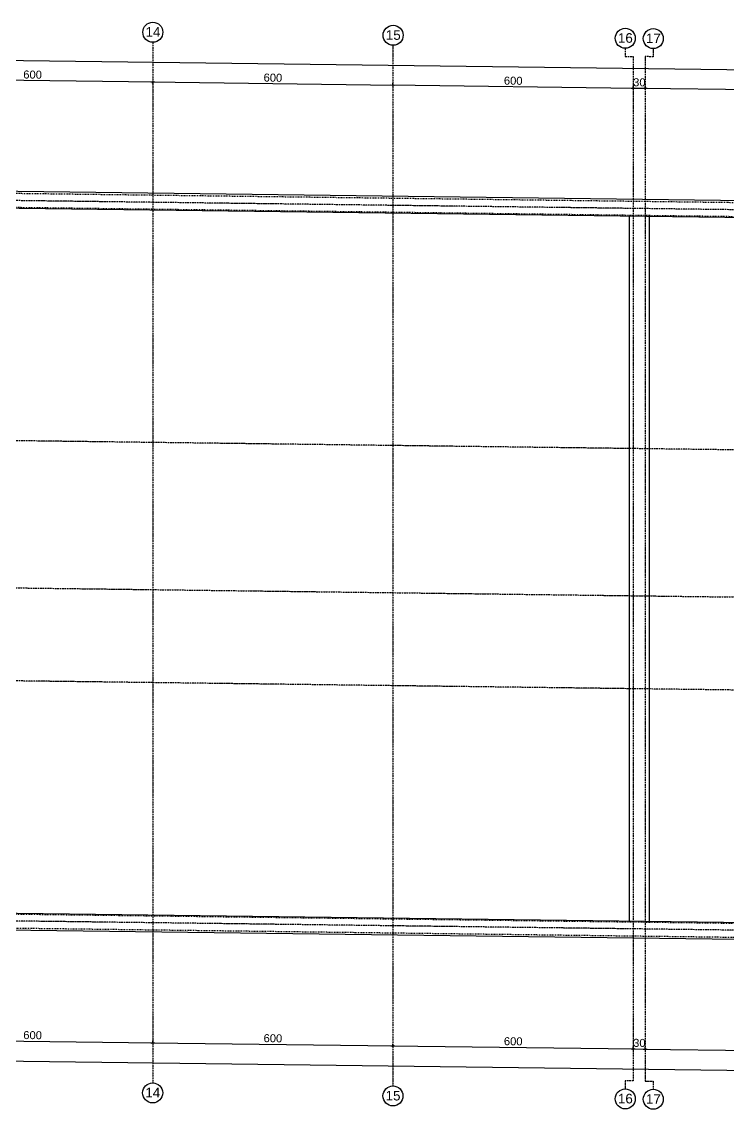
# Model space of a CAD drawing. Header units: inches. Extents: x -72385 to 39588, y -6525 to 66685.
# Drawn here: x -45082 to -43318, y -6252 to -3535 of the extents above; entities that cross this region are included whole.
import ezdxf

# ---------------------------------------------------------------- set-up
doc = ezdxf.new("R2010")
doc.units = ezdxf.units.IN
doc.header["$MEASUREMENT"] = 0
doc.linetypes.add('DashDot', pattern=[0.6, 0.4, -0.1, 0, -0.1])
doc.linetypes.add('Hidden', pattern=[0.4, 0.2, -0.2])
for name, color, linetype, lineweight in [('Изгледни линии', 253, 'Continuous', 25), ('Линия на разрез', 252, 'DashDot', 25), ('Надписи коти външни', 252, 'Continuous', 25), ('Надписи Оси', 252, 'Continuous', 25), ('Оси', 252, 'DashDot', 25), ('Пунктир', 253, 'Hidden', 25)]:
    doc.layers.add(name, color=color, linetype=linetype, lineweight=lineweight)
doc.styles.add('Arial Regular', font='arial.ttf')
doc.styles.get("Standard").update_dxf_attribs({"font": 'arial.ttf'})
doc.dimstyles.new('Annotative', dxfattribs={"dimscale": 0, "dimtxt": 20, "dimasz": 5, "dimexe": 5, "dimexo": 5, "dimgap": 5, "dimtad": 1, "dimdec": 0, "dimzin": 0, "dimdsep": 46, "dimtxsty": 'Standard', "dimblk": 'ARCHTICK', "dimcen": 5, "dimdle": 5, "dimadec": 0, "dimazin": 0, "dimtfac": 1, "dimtdec": 0, "dimtofl": 0, "dimtmove": 0, "dimatfit": 3, "dimldrblk": 'ARCHTICK', "dimfxl": 5, "dimfxlon": 1, "dimtolj": 1, "dimtzin": 0, "dimarcsym": 1})

# ---------------------------------------------------------------- blocks, each defined once
blk = doc.blocks.new('_ArchTick')
at = {"color": 0, "linetype": 'ByBlock', "const_width": 0.15}
blk.add_lwpolyline([(-0.5, -0.5), (0.5, 0.5)], dxfattribs=at)
blk = doc.blocks.new('*D6490')
at = {"layer": 'Defpoints', "color": 0, "ltscale": 50, "transparency": 16777216}
for p in [(-45354.8, -6078.8), (-44754.8, -6086.5), (-44754.8, -6086.5)]:
    blk.add_point(p, dxfattribs=at)
at = {"layer": 'Надписи коти външни', "color": 0, "lineweight": -2, "ltscale": 50, "transparency": 16777216}
for p, q in [((-45359.8, -6078.8), (-44749.8, -6086.5)), ((-45354.8, -6078.8), (-45354.8, -6073.8)), ((-44754.8, -6086.5), (-44754.8, -6081.5))]:
    blk.add_line(p, q, dxfattribs=at)
at = {"layer": 'Надписи коти външни', "color": 0, "lineweight": -2, "ltscale": 50, "transparency": 16777216, "xscale": 5, "yscale": 5, "zscale": 5}
for p, rotation in [((-45354.8, -6078.8), 179.2706286525473), ((-44754.8, -6086.5), 359.2706286525473)]:
    blk.add_blockref('_ArchTick', p, dxfattribs=dict(at, rotation=rotation))
at = {"layer": 'Надписи коти външни', "color": 0, "ltscale": 50, "transparency": 16777216, "insert": (-45054.6, -6067.4), "char_height": 20, "attachment_point": 5, "rotation": 359.2706}
blk.add_mtext('\\A1;600', dxfattribs=at)
blk = doc.blocks.new('*D6491')
at = {"layer": 'Defpoints', "color": 0, "ltscale": 50, "transparency": 16777216}
for p in [(-44754.8, -6086.5), (-44154.8, -6094.1), (-44154.8, -6094.1)]:
    blk.add_point(p, dxfattribs=at)
at = {"layer": 'Надписи коти външни', "color": 0, "lineweight": -2, "ltscale": 50, "transparency": 16777216}
for p, q in [((-44759.8, -6086.4), (-44149.8, -6094.2)), ((-44754.8, -6086.5), (-44754.8, -6081.5)), ((-44154.8, -6094.1), (-44154.8, -6089.1))]:
    blk.add_line(p, q, dxfattribs=at)
at = {"layer": 'Надписи коти външни', "color": 0, "lineweight": -2, "ltscale": 50, "transparency": 16777216, "xscale": 5, "yscale": 5, "zscale": 5}
for p, rotation in [((-44754.8, -6086.5), 179.2706286525471), ((-44154.8, -6094.1), 359.2706286525471)]:
    blk.add_blockref('_ArchTick', p, dxfattribs=dict(at, rotation=rotation))
at = {"layer": 'Надписи коти външни', "color": 0, "ltscale": 50, "transparency": 16777216, "insert": (-44454.6, -6075.1), "char_height": 20, "attachment_point": 5, "rotation": 359.2706}
blk.add_mtext('\\A1;600', dxfattribs=at)
blk = doc.blocks.new('*D6492')
at = {"layer": 'Defpoints', "color": 0, "ltscale": 50, "transparency": 16777216}
for p in [(-44154.8, -6094.1), (-43554.8, -6101.7), (-43554.8, -6101.7)]:
    blk.add_point(p, dxfattribs=at)
at = {"layer": 'Надписи коти външни', "color": 0, "lineweight": -2, "ltscale": 50, "transparency": 16777216}
for p, q in [((-44159.8, -6094), (-43549.8, -6101.8)), ((-44154.8, -6094.1), (-44154.9, -6099.1)), ((-43554.8, -6101.7), (-43554.9, -6106.7))]:
    blk.add_line(p, q, dxfattribs=at)
at = {"layer": 'Надписи коти външни', "color": 0, "lineweight": -2, "ltscale": 50, "transparency": 16777216, "xscale": 5, "yscale": 5, "zscale": 5}
for p, rotation in [((-44154.8, -6094.1), 179.270628652548), ((-43554.8, -6101.7), 359.2706286525479)]:
    blk.add_blockref('_ArchTick', p, dxfattribs=dict(at, rotation=rotation))
at = {"layer": 'Надписи коти външни', "color": 0, "ltscale": 50, "transparency": 16777216, "insert": (-43854.6, -6082.7), "char_height": 20, "attachment_point": 5, "rotation": 359.2706}
blk.add_mtext('\\A1;600', dxfattribs=at)
blk = doc.blocks.new('*D6493')
at = {"layer": 'Defpoints', "color": 0, "ltscale": 50, "transparency": 16777216}
for p in [(-43554.8, -6101.7), (-43524.8, -6102.1), (-43524.8, -6102.1)]:
    blk.add_point(p, dxfattribs=at)
at = {"layer": 'Надписи коти външни', "color": 0, "lineweight": -2, "ltscale": 50, "transparency": 16777216}
for p, q in [((-43559.8, -6101.7), (-43519.8, -6102.2)), ((-43554.8, -6101.7), (-43554.8, -6096.7)), ((-43524.8, -6102.1), (-43524.8, -6097.1))]:
    blk.add_line(p, q, dxfattribs=at)
at = {"layer": 'Надписи коти външни', "color": 0, "lineweight": -2, "ltscale": 50, "transparency": 16777216, "xscale": 5, "yscale": 5, "zscale": 5}
for p, rotation in [((-43554.8, -6101.7), 179.2706286537479), ((-43524.8, -6102.1), 359.2706286537478)]:
    blk.add_blockref('_ArchTick', p, dxfattribs=dict(at, rotation=rotation))
at = {"layer": 'Надписи коти външни', "color": 0, "ltscale": 50, "transparency": 16777216, "insert": (-43539.6, -6086.7), "char_height": 20, "attachment_point": 5, "rotation": 359.2706}
blk.add_mtext('\\A1;30', dxfattribs=at)
blk = doc.blocks.new('*D6494')
at = {"layer": 'Defpoints', "color": 0, "ltscale": 50, "transparency": 16777216}
for p in [(-43524.8, -6102.1), (-42924.6, -6109.8), (-42924.6, -6109.8)]:
    blk.add_point(p, dxfattribs=at)
at = {"layer": 'Надписи коти външни', "color": 0, "lineweight": -2, "ltscale": 50, "transparency": 16777216}
for p, q in [((-43529.8, -6102.1), (-42919.6, -6109.8)), ((-43524.8, -6102.1), (-43524.8, -6097.1)), ((-42924.6, -6109.8), (-42924.6, -6104.8))]:
    blk.add_line(p, q, dxfattribs=at)
at = {"layer": 'Надписи коти външни', "color": 0, "lineweight": -2, "ltscale": 50, "transparency": 16777216, "xscale": 5, "yscale": 5, "zscale": 5}
for p, rotation in [((-43524.8, -6102.1), 179.2708993674434), ((-42924.6, -6109.8), 359.2708993674435)]:
    blk.add_blockref('_ArchTick', p, dxfattribs=dict(at, rotation=rotation))
at = {"layer": 'Надписи коти външни', "color": 0, "ltscale": 50, "transparency": 16777216, "insert": (-43224.5, -6090.7), "char_height": 20, "attachment_point": 5, "rotation": 359.2709}
blk.add_mtext('\\A1;600', dxfattribs=at)
blk = doc.blocks.new('*D6505')
at = {"layer": 'Defpoints', "color": 0, "ltscale": 50, "transparency": 16777216}
for p in [(-52317.3, -5707.7), (-40222.3, -5861.6), (-40226.6, -6194.1)]:
    blk.add_point(p, dxfattribs=at)
at = {"layer": 'Надписи коти външни', "color": 0, "lineweight": -2, "ltscale": 50, "transparency": 16777216}
for p, q in [((-52326.6, -6040.1), (-40221.6, -6194.2)), ((-52321.5, -6035.1), (-52321.6, -6045.1)), ((-40226.5, -6189.1), (-40226.6, -6199.1))]:
    blk.add_line(p, q, dxfattribs=at)
at = {"layer": 'Надписи коти външни', "color": 0, "lineweight": -2, "ltscale": 50, "transparency": 16777216, "xscale": 5, "yscale": 5, "zscale": 5}
for p, rotation in [((-52321.6, -6040.1), 179.2706286525472), ((-40226.6, -6194.1), 359.2706286525473)]:
    blk.add_blockref('_ArchTick', p, dxfattribs=dict(at, rotation=rotation))
at = {"layer": 'Надписи коти външни', "color": 0, "ltscale": 50, "transparency": 16777216, "insert": (-46273.9, -6101.9), "char_height": 20, "attachment_point": 5, "rotation": 359.2706}
blk.add_mtext('\\A1;12095', dxfattribs=at)
blk = doc.blocks.new('*D6524')
at = {"layer": 'Defpoints', "color": 0, "ltscale": 50, "transparency": 16777216}
for p in [(-43524.8, -3701.9), (-43524.8, -3701.9), (-42924.8, -3709.6)]:
    blk.add_point(p, dxfattribs=at)
at = {"layer": 'Надписи коти външни', "color": 0, "lineweight": -2, "ltscale": 50, "transparency": 16777216}
for p, q in [((-42919.8, -3709.6), (-43529.8, -3701.9)), ((-43524.8, -3701.9), (-43524.8, -3696.9)), ((-42924.8, -3709.6), (-42924.9, -3714.6))]:
    blk.add_line(p, q, dxfattribs=at)
at = {"layer": 'Надписи коти външни', "color": 0, "lineweight": -2, "ltscale": 50, "transparency": 16777216, "xscale": 5, "yscale": 5, "zscale": 5}
for p, rotation in [((-43524.8, -3701.9), 179.2706286525473), ((-42924.8, -3709.6), 359.2706286525473)]:
    blk.add_blockref('_ArchTick', p, dxfattribs=dict(at, rotation=rotation))
at = {"layer": 'Надписи коти външни', "color": 0, "ltscale": 50, "transparency": 16777216, "insert": (-43224.6, -3690.5), "char_height": 20, "attachment_point": 5, "rotation": 359.2706}
blk.add_mtext('\\A1;600', dxfattribs=at)
blk = doc.blocks.new('*D6525')
at = {"layer": 'Defpoints', "color": 0, "ltscale": 50, "transparency": 16777216}
for p in [(-43554.8, -3701.5), (-43554.8, -3701.5), (-43524.8, -3701.9)]:
    blk.add_point(p, dxfattribs=at)
at = {"layer": 'Надписи коти външни', "color": 0, "lineweight": -2, "ltscale": 50, "transparency": 16777216}
for p, q in [((-43519.8, -3702), (-43559.8, -3701.5)), ((-43554.8, -3701.5), (-43554.8, -3696.5)), ((-43524.8, -3701.9), (-43524.8, -3696.9))]:
    blk.add_line(p, q, dxfattribs=at)
at = {"layer": 'Надписи коти външни', "color": 0, "lineweight": -2, "ltscale": 50, "transparency": 16777216, "xscale": 5, "yscale": 5, "zscale": 5}
for p, rotation in [((-43554.8, -3701.5), 179.2706286525116), ((-43524.8, -3701.9), 359.2706286525116)]:
    blk.add_blockref('_ArchTick', p, dxfattribs=dict(at, rotation=rotation))
at = {"layer": 'Надписи коти външни', "color": 0, "ltscale": 50, "transparency": 16777216, "insert": (-43539.6, -3686.5), "char_height": 20, "attachment_point": 5, "rotation": 359.2706}
blk.add_mtext('\\A1;30', dxfattribs=at)
blk = doc.blocks.new('*D6526')
at = {"layer": 'Defpoints', "color": 0, "ltscale": 50, "transparency": 16777216}
for p in [(-44154.8, -3693.9), (-44154.8, -3693.9), (-43554.8, -3701.5)]:
    blk.add_point(p, dxfattribs=at)
at = {"layer": 'Надписи коти външни', "color": 0, "lineweight": -2, "ltscale": 50, "transparency": 16777216}
for p, q in [((-43549.8, -3701.6), (-44159.8, -3693.8)), ((-44154.8, -3693.9), (-44154.8, -3688.9)), ((-43554.8, -3701.5), (-43554.8, -3696.5))]:
    blk.add_line(p, q, dxfattribs=at)
at = {"layer": 'Надписи коти външни', "color": 0, "lineweight": -2, "ltscale": 50, "transparency": 16777216, "xscale": 5, "yscale": 5, "zscale": 5}
for p, rotation in [((-44154.8, -3693.9), 179.2706286526029), ((-43554.8, -3701.5), 359.2706286526028)]:
    blk.add_blockref('_ArchTick', p, dxfattribs=dict(at, rotation=rotation))
at = {"layer": 'Надписи коти външни', "color": 0, "ltscale": 50, "transparency": 16777216, "insert": (-43854.6, -3682.5), "char_height": 20, "attachment_point": 5, "rotation": 359.2706}
blk.add_mtext('\\A1;600', dxfattribs=at)
blk = doc.blocks.new('*D6527')
at = {"layer": 'Defpoints', "color": 0, "ltscale": 50, "transparency": 16777216}
for p in [(-44754.8, -3686.3), (-44754.8, -3686.3), (-44154.8, -3693.9)]:
    blk.add_point(p, dxfattribs=at)
at = {"layer": 'Надписи коти външни', "color": 0, "lineweight": -2, "ltscale": 50, "transparency": 16777216}
for p, q in [((-44149.8, -3694), (-44759.8, -3686.2)), ((-44754.8, -3686.3), (-44754.9, -3691.3)), ((-44154.8, -3693.9), (-44154.9, -3698.9))]:
    blk.add_line(p, q, dxfattribs=at)
at = {"layer": 'Надписи коти външни', "color": 0, "lineweight": -2, "ltscale": 50, "transparency": 16777216, "xscale": 5, "yscale": 5, "zscale": 5}
for p, rotation in [((-44754.8, -3686.3), 179.2706286525473), ((-44154.8, -3693.9), 359.2706286525473)]:
    blk.add_blockref('_ArchTick', p, dxfattribs=dict(at, rotation=rotation))
at = {"layer": 'Надписи коти външни', "color": 0, "ltscale": 50, "transparency": 16777216, "insert": (-44454.6, -3674.9), "char_height": 20, "attachment_point": 5, "rotation": 359.2706}
blk.add_mtext('\\A1;600', dxfattribs=at)
blk = doc.blocks.new('*D6528')
at = {"layer": 'Defpoints', "color": 0, "ltscale": 50, "transparency": 16777216}
for p in [(-45354.8, -3678.6), (-45354.8, -3678.6), (-44754.8, -3686.3)]:
    blk.add_point(p, dxfattribs=at)
at = {"layer": 'Надписи коти външни', "color": 0, "lineweight": -2, "ltscale": 50, "transparency": 16777216}
for p, q in [((-44749.8, -3686.3), (-45359.8, -3678.6)), ((-45354.8, -3678.6), (-45354.9, -3683.6)), ((-44754.8, -3686.3), (-44754.9, -3691.3))]:
    blk.add_line(p, q, dxfattribs=at)
at = {"layer": 'Надписи коти външни', "color": 0, "lineweight": -2, "ltscale": 50, "transparency": 16777216, "xscale": 5, "yscale": 5, "zscale": 5}
for p, rotation in [((-45354.8, -3678.6), 179.2706286525469), ((-44754.8, -3686.3), 359.2706286525469)]:
    blk.add_blockref('_ArchTick', p, dxfattribs=dict(at, rotation=rotation))
at = {"layer": 'Надписи коти външни', "color": 0, "ltscale": 50, "transparency": 16777216, "insert": (-45054.6, -3667.2), "char_height": 20, "attachment_point": 5, "rotation": 359.2706}
blk.add_mtext('\\A1;600', dxfattribs=at)
blk = doc.blocks.new('*D6515')
at = {"layer": 'Defpoints', "color": 0, "ltscale": 50, "transparency": 16777216}
for p in [(-40218.1, -3694), (-52317.3, -3872.5), (-40222.3, -4026.5)]:
    blk.add_point(p, dxfattribs=at)
at = {"layer": 'Надписи коти външни', "color": 0, "lineweight": -2, "ltscale": 50, "transparency": 16777216}
for p, q in [((-52318.1, -3540), (-40213.1, -3694.1)), ((-52313.2, -3545), (-52313, -3535)), ((-40218.2, -3699), (-40218, -3689))]:
    blk.add_line(p, q, dxfattribs=at)
at = {"layer": 'Надписи коти външни', "color": 0, "lineweight": -2, "ltscale": 50, "transparency": 16777216, "xscale": 5, "yscale": 5, "zscale": 5}
for p, rotation in [((-52313.1, -3540), 179.2706286525472), ((-40218.1, -3694), 359.2706286525473)]:
    blk.add_blockref('_ArchTick', p, dxfattribs=dict(at, rotation=rotation))
at = {"layer": 'Надписи коти външни', "color": 0, "ltscale": 50, "transparency": 16777216, "insert": (-46265.4, -3601.8), "char_height": 20, "attachment_point": 5, "rotation": 359.2706}
blk.add_mtext('\\A1;12095', dxfattribs=at)

msp = doc.modelspace()

# ---------------------------------------------------------------- linework, layer by layer
at = {"layer": 'Изгледни линии', "ltscale": 50}
for p, q in [((-43564.8, -4018.9), (-43564.8, -5784.1)), ((-43514.8, -4019.6), (-43514.8, -5784.7))]:
    msp.add_line(p, q, dxfattribs=at)
for points in [[(-46572.3, -3940.6), (-52322.3, -3867.4), (-52322.3, -5712.6), (-40217.3, -5866.7), (-40217.3, -4021.6), (-45937.3, -3948.7)], [(-46572.4, -3982.7), (-52280.3, -3910), (-52280.3, -5671.1), (-40259.3, -5824.2), (-40259.3, -4063), (-45937.4, -3990.7)]]:
    msp.add_lwpolyline(points, dxfattribs=at)
at = {"layer": 'Линия на разрез', "ltscale": 10}
msp.add_lwpolyline([(-52477.2, -4855.6), (-41314.8, -4997.7), (-41314.8, -5497.7), (-40082.4, -5513.4)], dxfattribs=at)
at = {"layer": 'Надписи Оси', "ltscale": 50}
for centre in [(-44754.4, -3561.3), (-44154.4, -3568.9), (-43574.8, -3576.3), (-43504.8, -3577.2), (-44754.8, -6211.5), (-44154.8, -6219.1), (-43574.8, -6226.5), (-43504.8, -6227.4)]:
    msp.add_circle(centre, 25, dxfattribs=at)
at = {"layer": 'Оси', "ltscale": 10}
for p, q in [((-44754.8, -3586.3), (-44754.8, -6186.5)), ((-44154.8, -3593.9), (-44154.8, -6194.1)), ((-39839.8, -4048.9), (-52699.8, -3885.1)), ((-39839.8, -4648.9), (-52699.8, -4485.2)), ((-39839.8, -5849), (-52699.8, -5685.3))]:
    msp.add_line(p, q, dxfattribs=at)
for points in [[(-43574.8, -3601.3), (-43574.8, -3621.5), (-43554.8, -3621.8), (-43554.8, -6181.5), (-43574.8, -6181.2), (-43574.8, -6201.5)], [(-43504.8, -3602.2), (-43504.8, -3622.4), (-43524.8, -3622.2), (-43524.8, -6181.9), (-43504.8, -6182.1), (-43504.8, -6202.4)], [(-39839.8, -5249), (-51384.8, -5102), (-51384.8, -4972), (-52699.8, -4955.2)]]:
    msp.add_lwpolyline(points, dxfattribs=at)
at = {"layer": 'Пунктир', "ltscale": 10}
for points in [[(-46572.3, -3945.6), (-52317.3, -3872.5), (-52317.3, -5707.7), (-40222.3, -5861.6), (-40222.3, -4026.5), (-45937.3, -3953.7)], [(-46572.3, -3980.7), (-52282.3, -3908), (-52282.3, -5673.1), (-40257.3, -5826.2), (-40257.3, -4061), (-45937.3, -3988.7)]]:
    msp.add_lwpolyline(points, dxfattribs=at)

# ---------------------------------------------------------------- texts
at = {"layer": 'Надписи Оси', "ltscale": 100, "char_height": 24, "width": 27.213, "attachment_point": 1, "style": 'Arial Regular'}
for s, insert in [('\\pxqc;14', (-44767.7, -3548.5)), ('\\pxqc;15', (-44167.7, -3556.2)), ('\\pxqc;16', (-43588.2, -3563.6)), ('\\pxqc;17', (-43518.2, -3564.4)), ('\\pxqc;14', (-44768.2, -6198.7)), ('\\pxqc;15', (-44168.2, -6206.4)), ('\\pxqc;16', (-43588.2, -6213.8)), ('\\pxqc;17', (-43518.2, -6214.7))]:
    msp.add_mtext(s, dxfattribs=dict(at, insert=insert))

# ---------------------------------------------------------------- dimensions: what is measured, and where the dimension line sits
at = {"layer": 'Надписи коти външни', "ltscale": 50}
for p1, p2, distance, picture, middle in [((-52317.3, -3872.5), (-40222.3, -4026.5), 332.5, '*D6515', (-46265.4, -3601.8)), ((-52317.3, -5707.7), (-40222.3, -5861.6), -332.5, '*D6505', (-46273.9, -6101.9))]:
    dim = msp.add_aligned_dim(p1=p1, p2=p2, distance=distance, text='12095', dimstyle='Annotative', override={"dimscale": 0, "dimtix": 0, "dimtofl": 0, "dimtmove": 0, "dimatfit": 3}, dxfattribs=at)
    dim.commit()
    dim.dimension.update_dxf_attribs({"geometry": picture, "text_midpoint": middle})
for p1, p2, picture, middle in [((-44754.8, -3686.3), (-45354.8, -3678.6), '*D6528', (-45054.6, -3667.2)), ((-44154.8, -3693.9), (-44754.8, -3686.3), '*D6527', (-44454.6, -3674.9)), ((-43554.8, -3701.5), (-44154.8, -3693.9), '*D6526', (-43854.6, -3682.5)), ((-42924.8, -3709.6), (-43524.8, -3701.9), '*D6524', (-43224.6, -3690.5)), ((-45354.8, -6078.8), (-44754.8, -6086.5), '*D6490', (-45054.6, -6067.4)), ((-44754.8, -6086.5), (-44154.8, -6094.1), '*D6491', (-44454.6, -6075.1)), ((-44154.8, -6094.1), (-43554.8, -6101.7), '*D6492', (-43854.6, -6082.7)), ((-43524.8, -6102.1), (-42924.6, -6109.8), '*D6494', (-43224.5, -6090.7))]:
    dim = msp.add_aligned_dim(p1=p1, p2=p2, distance=0, dimstyle='Annotative', override={"dimscale": 0, "dimtix": 0, "dimtofl": 0, "dimtmove": 0, "dimatfit": 3}, dxfattribs=at)
    dim.commit()
    dim.dimension.update_dxf_attribs({"geometry": picture, "text_midpoint": middle})
for base, p1, p2, angle, picture, middle in [((-43554.8, -3701.5), (-43524.8, -3701.9), (-43554.8, -3701.5), 179.2706, '*D6525', (-43539.8, -3701.7)), ((-43524.8, -6102.1), (-43554.8, -6101.7), (-43524.8, -6102.1), 359.2706, '*D6493', (-43539.8, -6101.9))]:
    dim = msp.add_linear_dim(base=base, p1=p1, p2=p2, angle=angle, dimstyle='Annotative', override={"dimscale": 0, "dimtix": 0, "dimtofl": 0, "dimtmove": 0, "dimatfit": 3}, dxfattribs=at)
    dim.commit()
    dim.dimension.update_dxf_attribs({"geometry": picture, "text_midpoint": middle, "dimtype": 129})

doc.saveas('drawing.dxf')
